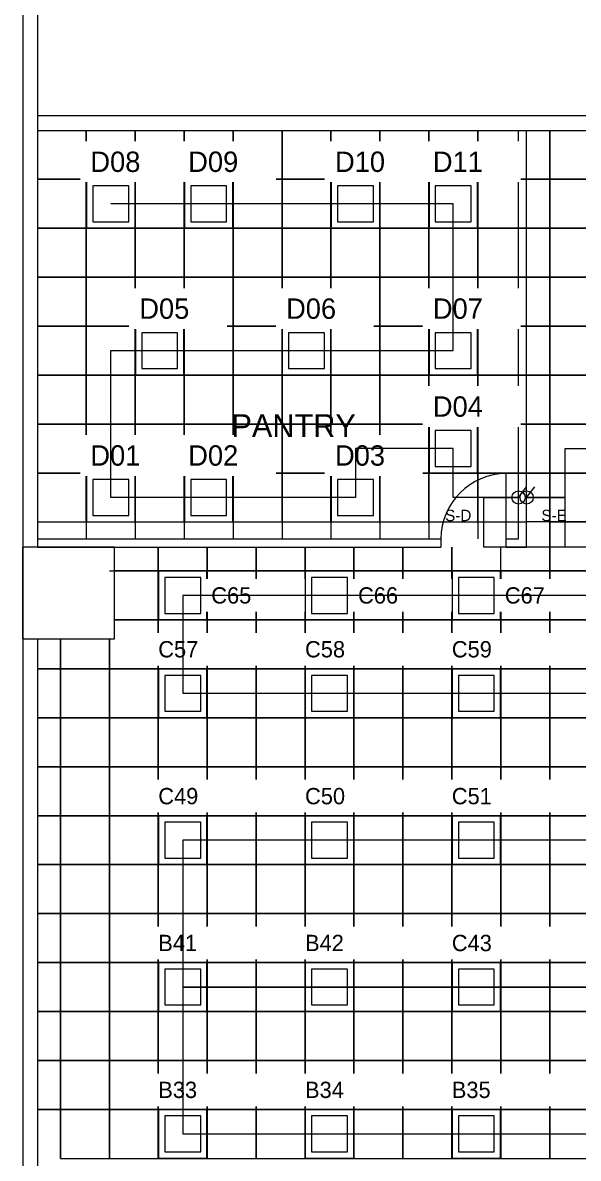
# Model space of a CAD drawing. Header units: millimetres. Extents: x 6000 to 109346, y -40506 to 46154.
# Drawn here: x 64346 to 71159, y 23997 to 37915 of the extents above; entities that cross this region are included whole.
import ezdxf

# ---------------------------------------------------------------- set-up
doc = ezdxf.new("R2010")
doc.units = ezdxf.units.MM
doc.layers.add('ARCH', color=7, linetype='Continuous', lineweight=5, true_color=0xa0a0a0)
doc.layers.add('Ceiling Grid', color=7, linetype='Continuous', lineweight=5, true_color=0xd2d2d2)
for name, color, linetype in [('E-LIGHT-CONTROLS', 6, 'Continuous'), ('E-LIGHT-ROUTE-B', 2, 'Continuous'), ('E-LIGHT-ROUTE-C', 3, 'Continuous'), ('E-LIGHT-ROUTE-D', 4, 'Continuous'), ('E-LIGHT-ROUTE-E', 5, 'Continuous'), ('E-OFFICE-WORK', 7, 'Continuous')]:
    doc.layers.add(name, color=color, linetype=linetype)
doc.layers.add('E-PANTRY-TEST', color=7, linetype='Continuous', lineweight=25)

msp = doc.modelspace()

# ---------------------------------------------------------------- linework, layer by layer
at = {"layer": 'ARCH', "linetype": 'ByBlock', "lineweight": 9}
for p, q in [((64345.9, 38775.6), (64345.9, 15925.6)), ((64525.9, 38775.6), (64525.9, 31488.1)), ((64525.9, 36775.6), (73595.5, 36775.6)), ((64525.9, 36595.6), (73555.5, 36595.6)), ((64525.9, 30363.1), (64525.9, 17525.6))]:
    msp.add_line(p, q, dxfattribs=at)
at = {"layer": 'ARCH', "lineweight": 15}
for p, q in [((70425.9, 31588.1), (70425.9, 36595.6)), ((70525.9, 31488.1), (70525.9, 36595.6)), ((70275.2, 31488.1), (70275.2, 32388.1)), ((64345.9, 30363.1), (64345.9, 31488.1)), ((64525.9, 31588.1), (69475.2, 31588.1)), ((64525.9, 31488.1), (69475.2, 31488.1)), ((69475.2, 31588.1), (69475.2, 31588.1)), ((69475.2, 31588.1), (69475.2, 31488.1)), ((70275.2, 31588.1), (70425.9, 31588.1)), ((70275.2, 31488.1), (70525.9, 31488.1))]:
    msp.add_line(p, q, dxfattribs=at)
msp.add_lwpolyline([(64345.9, 30363.1), (65470.9, 30363.1), (65470.9, 31488.1), (64345.9, 31488.1)], close=True, dxfattribs=at)
msp.add_arc((70275.2, 31588.1), 800, 90, 180, dxfattribs=at)
at = {"layer": 'Ceiling Grid', "lineweight": 15}
for p, q in [((64525.9, 36595.6), (64525.9, 35995.6)), ((65125.9, 35995.6), (65125.9, 36595.6)), ((65125.9, 36595.6), (65125.9, 35995.6)), ((65725.9, 35995.6), (65725.9, 36595.6)), ((65725.9, 36595.6), (65725.9, 35995.6)), ((66325.9, 35995.6), (66325.9, 36595.6)), ((66325.9, 36595.6), (66325.9, 35995.6)), ((66925.9, 35995.6), (66925.9, 36595.6)), ((66925.9, 36595.6), (66925.9, 35995.6)), ((67525.9, 35995.6), (67525.9, 36595.6)), ((67525.9, 36595.6), (67525.9, 35995.6)), ((68125.9, 35995.6), (68125.9, 36595.6)), ((68125.9, 36595.6), (68125.9, 35995.6)), ((68725.9, 35995.6), (68725.9, 36595.6)), ((68725.9, 36595.6), (68725.9, 35995.6)), ((69325.9, 35995.6), (69325.9, 36595.6)), ((69325.9, 36595.6), (69325.9, 35995.6)), ((69925.9, 36595.6), (69925.9, 35995.6)), ((69925.9, 35995.6), (69925.9, 36595.6)), ((70808.4, 35995.6), (70808.4, 36595.6)), ((70808.4, 36595.6), (70808.4, 35995.6)), ((64525.9, 35995.6), (65125.9, 35995.6)), ((65125.9, 35995.6), (65725.9, 35995.6)), ((65725.9, 35995.6), (66325.9, 35995.6)), ((66325.9, 35995.6), (66925.9, 35995.6)), ((66925.9, 35995.6), (67525.9, 35995.6)), ((67525.9, 35995.6), (68125.9, 35995.6)), ((68125.9, 35995.6), (68725.9, 35995.6)), ((68725.9, 35995.6), (69325.9, 35995.6)), ((69325.9, 35995.6), (69925.9, 35995.6)), ((70525.9, 35995.6), (69925.9, 35995.6)), ((69925.9, 35995.6), (69925.9, 35395.6)), ((69925.9, 35995.6), (70525.9, 35995.6)), ((70808.4, 35995.6), (70525.9, 35995.6)), ((70525.9, 35995.6), (70808.4, 35995.6)), ((70808.4, 35395.6), (70808.4, 35995.6)), ((70808.4, 35995.6), (71408.4, 35995.6)), ((70525.9, 35395.6), (69925.9, 35395.6)), ((69925.9, 35395.6), (69925.9, 34795.6)), ((69925.9, 35395.6), (70525.9, 35395.6)), ((70808.4, 35395.6), (70525.9, 35395.6)), ((70525.9, 35395.6), (70808.4, 35395.6)), ((70808.4, 34795.6), (70808.4, 35395.6)), ((70525.9, 34795.6), (69925.9, 34795.6)), ((69925.9, 34795.6), (69925.9, 34195.6)), ((69925.9, 34795.6), (70525.9, 34795.6)), ((70808.4, 34795.6), (70525.9, 34795.6)), ((70525.9, 34795.6), (70808.4, 34795.6)), ((70808.4, 34195.6), (70808.4, 34795.6)), ((70525.9, 34195.6), (69925.9, 34195.6)), ((69925.9, 34195.6), (69925.9, 33595.6)), ((69925.9, 34195.6), (70525.9, 34195.6)), ((70808.4, 34195.6), (70525.9, 34195.6)), ((70525.9, 34195.6), (70808.4, 34195.6)), ((70808.4, 33595.6), (70808.4, 34195.6)), ((70525.9, 33595.6), (69925.9, 33595.6)), ((69925.9, 33595.6), (69925.9, 32995.6)), ((69925.9, 33595.6), (70525.9, 33595.6)), ((70808.4, 33595.6), (70525.9, 33595.6)), ((70525.9, 33595.6), (70808.4, 33595.6)), ((70808.4, 32995.6), (70808.4, 33595.6)), ((70525.9, 32995.6), (69925.9, 32995.6)), ((69925.9, 32995.6), (69925.9, 32395.6)), ((69925.9, 32995.6), (70525.9, 32995.6)), ((70808.4, 32995.6), (70525.9, 32995.6)), ((70525.9, 32995.6), (70808.4, 32995.6)), ((70808.4, 32395.6), (70808.4, 32995.6)), ((70525.9, 32395.6), (69925.9, 32395.6)), ((69925.9, 32395.6), (69925.9, 31795.6)), ((69925.9, 32395.6), (70525.9, 32395.6)), ((70808.4, 32395.6), (70525.9, 32395.6)), ((70525.9, 32395.6), (70808.4, 32395.6)), ((70808.4, 31795.6), (70808.4, 32395.6)), ((65125.9, 31795.6), (65125.9, 31588.1)), ((65725.9, 31795.6), (65725.9, 31588.1)), ((66325.9, 31795.6), (66325.9, 31588.1)), ((66925.9, 31795.6), (66925.9, 31588.1)), ((67525.9, 31795.6), (67525.9, 31588.1)), ((68125.9, 31795.6), (68125.9, 31588.1)), ((68725.9, 31795.6), (68725.9, 31588.1)), ((69325.9, 31795.6), (69325.9, 31588.1)), ((69925.9, 31795.6), (70525.9, 31795.6)), ((69925.9, 31795.6), (69925.9, 31588.1)), ((70808.4, 31795.6), (70525.9, 31795.6)), ((70808.4, 31195.6), (70808.4, 31795.6)), ((66008.4, 31195.6), (66008.4, 31488.1)), ((66008.4, 31488.1), (66008.4, 31195.6)), ((66608.4, 31195.6), (66608.4, 31488.1)), ((66608.4, 31488.1), (66608.4, 31195.6)), ((67208.4, 31195.6), (67208.4, 31488.1)), ((67208.4, 31488.1), (67208.4, 31195.6)), ((67808.4, 31195.6), (67808.4, 31488.1)), ((67808.4, 31488.1), (67808.4, 31195.6)), ((68408.4, 31195.6), (68408.4, 31488.1)), ((68408.4, 31488.1), (68408.4, 31195.6)), ((69008.4, 31195.6), (69008.4, 31488.1)), ((69008.4, 31488.1), (69008.4, 31195.6)), ((69608.4, 31195.6), (69608.4, 31488.1)), ((69608.4, 31488.1), (69608.4, 31195.6)), ((70208.4, 31195.6), (70208.4, 31488.1)), ((65408.4, 31195.6), (66008.4, 31195.6)), ((66008.4, 31195.6), (65470.9, 31195.6)), ((66008.4, 31195.6), (66608.4, 31195.6)), ((66008.4, 30595.6), (66008.4, 31195.6)), ((66608.4, 31195.6), (67208.4, 31195.6)), ((67208.4, 31195.6), (67808.4, 31195.6)), ((67808.4, 31195.6), (68408.4, 31195.6)), ((68408.4, 31195.6), (69008.4, 31195.6)), ((69008.4, 31195.6), (69608.4, 31195.6)), ((69608.4, 31195.6), (70208.4, 31195.6)), ((70208.4, 31195.6), (70808.4, 31195.6)), ((65470.9, 30595.6), (66008.4, 30595.6)), ((64808.4, 29995.6), (64808.4, 30363.1)), ((64808.4, 30363.1), (64808.4, 29995.6)), ((65408.4, 29995.6), (65408.4, 30363.1)), ((64525.9, 29995.6), (64808.4, 29995.6)), ((64808.4, 29995.6), (64525.9, 29995.6)), ((64808.4, 29995.6), (65408.4, 29995.6)), ((64808.4, 29395.6), (64808.4, 29995.6)), ((64808.4, 29395.6), (64525.9, 29395.6)), ((64525.9, 29395.6), (64808.4, 29395.6)), ((64808.4, 28795.6), (64808.4, 29395.6)), ((64808.4, 28795.6), (64525.9, 28795.6)), ((64525.9, 28795.6), (64808.4, 28795.6)), ((64808.4, 28195.6), (64808.4, 28795.6)), ((64808.4, 28195.6), (64525.9, 28195.6)), ((64525.9, 28195.6), (64808.4, 28195.6)), ((64808.4, 27595.6), (64808.4, 28195.6)), ((64808.4, 27595.6), (64525.9, 27595.6)), ((64525.9, 27595.6), (64808.4, 27595.6)), ((64808.4, 26995.6), (64808.4, 27595.6)), ((64808.4, 26995.6), (64525.9, 26995.6)), ((64525.9, 26995.6), (64808.4, 26995.6)), ((64808.4, 26395.6), (64808.4, 26995.6)), ((64808.4, 26395.6), (64525.9, 26395.6)), ((64525.9, 26395.6), (64808.4, 26395.6)), ((64808.4, 25795.6), (64808.4, 26395.6)), ((64808.4, 25795.6), (64525.9, 25795.6)), ((64525.9, 25795.6), (64808.4, 25795.6)), ((64808.4, 25195.6), (64808.4, 25795.6)), ((64808.4, 25195.6), (64525.9, 25195.6)), ((64525.9, 25195.6), (64808.4, 25195.6)), ((64808.4, 24595.6), (64808.4, 25195.6)), ((64808.4, 24595.6), (64525.9, 24595.6)), ((64525.9, 24595.6), (64808.4, 24595.6)), ((64808.4, 23995.6), (64808.4, 24595.6))]:
    msp.add_line(p, q, dxfattribs=at)
for points in [[(65125.9, 35995.6), (64525.9, 35995.6), (64525.9, 35395.6), (65125.9, 35395.6)], [(65725.9, 35995.6), (65125.9, 35995.6), (65125.9, 35395.6), (65725.9, 35395.6)], [(66325.9, 35995.6), (65725.9, 35995.6), (65725.9, 35395.6), (66325.9, 35395.6)], [(66925.9, 35995.6), (66325.9, 35995.6), (66325.9, 35395.6), (66925.9, 35395.6)], [(67525.9, 35995.6), (66925.9, 35995.6), (66925.9, 35395.6), (67525.9, 35395.6)], [(68125.9, 35995.6), (67525.9, 35995.6), (67525.9, 35395.6), (68125.9, 35395.6)], [(68725.9, 35995.6), (68125.9, 35995.6), (68125.9, 35395.6), (68725.9, 35395.6)], [(69325.9, 35995.6), (68725.9, 35995.6), (68725.9, 35395.6), (69325.9, 35395.6)], [(69925.9, 35995.6), (69325.9, 35995.6), (69325.9, 35395.6), (69925.9, 35395.6)], [(71408.4, 35995.6), (70808.4, 35995.6), (70808.4, 35395.6), (71408.4, 35395.6)], [(65125.9, 35395.6), (64525.9, 35395.6), (64525.9, 34795.6), (65125.9, 34795.6)], [(65725.9, 35395.6), (65125.9, 35395.6), (65125.9, 34795.6), (65725.9, 34795.6)], [(66325.9, 35395.6), (65725.9, 35395.6), (65725.9, 34795.6), (66325.9, 34795.6)], [(66925.9, 35395.6), (66325.9, 35395.6), (66325.9, 34795.6), (66925.9, 34795.6)], [(67525.9, 35395.6), (66925.9, 35395.6), (66925.9, 34795.6), (67525.9, 34795.6)], [(68125.9, 35395.6), (67525.9, 35395.6), (67525.9, 34795.6), (68125.9, 34795.6)], [(68725.9, 35395.6), (68125.9, 35395.6), (68125.9, 34795.6), (68725.9, 34795.6)], [(69325.9, 35395.6), (68725.9, 35395.6), (68725.9, 34795.6), (69325.9, 34795.6)], [(69925.9, 35395.6), (69325.9, 35395.6), (69325.9, 34795.6), (69925.9, 34795.6)], [(71408.4, 35395.6), (70808.4, 35395.6), (70808.4, 34795.6), (71408.4, 34795.6)], [(65125.9, 34795.6), (64525.9, 34795.6), (64525.9, 34195.6), (65125.9, 34195.6)], [(65725.9, 34795.6), (65125.9, 34795.6), (65125.9, 34195.6), (65725.9, 34195.6)], [(66325.9, 34795.6), (65725.9, 34795.6), (65725.9, 34195.6), (66325.9, 34195.6)], [(66925.9, 34795.6), (66325.9, 34795.6), (66325.9, 34195.6), (66925.9, 34195.6)], [(67525.9, 34795.6), (66925.9, 34795.6), (66925.9, 34195.6), (67525.9, 34195.6)], [(68125.9, 34795.6), (67525.9, 34795.6), (67525.9, 34195.6), (68125.9, 34195.6)], [(68725.9, 34795.6), (68125.9, 34795.6), (68125.9, 34195.6), (68725.9, 34195.6)], [(69325.9, 34795.6), (68725.9, 34795.6), (68725.9, 34195.6), (69325.9, 34195.6)], [(69925.9, 34795.6), (69325.9, 34795.6), (69325.9, 34195.6), (69925.9, 34195.6)], [(71408.4, 34795.6), (70808.4, 34795.6), (70808.4, 34195.6), (71408.4, 34195.6)], [(65125.9, 34195.6), (64525.9, 34195.6), (64525.9, 33595.6), (65125.9, 33595.6)], [(65725.9, 34195.6), (65125.9, 34195.6), (65125.9, 33595.6), (65725.9, 33595.6)], [(66325.9, 34195.6), (65725.9, 34195.6), (65725.9, 33595.6), (66325.9, 33595.6)], [(66925.9, 34195.6), (66325.9, 34195.6), (66325.9, 33595.6), (66925.9, 33595.6)], [(67525.9, 34195.6), (66925.9, 34195.6), (66925.9, 33595.6), (67525.9, 33595.6)], [(68125.9, 34195.6), (67525.9, 34195.6), (67525.9, 33595.6), (68125.9, 33595.6)], [(68725.9, 34195.6), (68125.9, 34195.6), (68125.9, 33595.6), (68725.9, 33595.6)], [(69325.9, 34195.6), (68725.9, 34195.6), (68725.9, 33595.6), (69325.9, 33595.6)], [(69925.9, 34195.6), (69325.9, 34195.6), (69325.9, 33595.6), (69925.9, 33595.6)], [(71408.4, 34195.6), (70808.4, 34195.6), (70808.4, 33595.6), (71408.4, 33595.6)], [(65125.9, 33595.6), (64525.9, 33595.6), (64525.9, 32995.6), (65125.9, 32995.6)], [(65725.9, 33595.6), (65125.9, 33595.6), (65125.9, 32995.6), (65725.9, 32995.6)], [(66325.9, 33595.6), (65725.9, 33595.6), (65725.9, 32995.6), (66325.9, 32995.6)], [(66925.9, 33595.6), (66325.9, 33595.6), (66325.9, 32995.6), (66925.9, 32995.6)], [(67525.9, 33595.6), (66925.9, 33595.6), (66925.9, 32995.6), (67525.9, 32995.6)], [(68125.9, 33595.6), (67525.9, 33595.6), (67525.9, 32995.6), (68125.9, 32995.6)], [(68725.9, 33595.6), (68125.9, 33595.6), (68125.9, 32995.6), (68725.9, 32995.6)], [(69325.9, 33595.6), (68725.9, 33595.6), (68725.9, 32995.6), (69325.9, 32995.6)], [(69925.9, 33595.6), (69325.9, 33595.6), (69325.9, 32995.6), (69925.9, 32995.6)], [(71408.4, 33595.6), (70808.4, 33595.6), (70808.4, 32995.6), (71408.4, 32995.6)], [(65125.9, 32995.6), (64525.9, 32995.6), (64525.9, 32395.6), (65125.9, 32395.6)], [(65725.9, 32995.6), (65125.9, 32995.6), (65125.9, 32395.6), (65725.9, 32395.6)], [(66325.9, 32995.6), (65725.9, 32995.6), (65725.9, 32395.6), (66325.9, 32395.6)], [(66925.9, 32995.6), (66325.9, 32995.6), (66325.9, 32395.6), (66925.9, 32395.6)], [(67525.9, 32995.6), (66925.9, 32995.6), (66925.9, 32395.6), (67525.9, 32395.6)], [(68125.9, 32995.6), (67525.9, 32995.6), (67525.9, 32395.6), (68125.9, 32395.6)], [(68725.9, 32995.6), (68125.9, 32995.6), (68125.9, 32395.6), (68725.9, 32395.6)], [(69325.9, 32995.6), (68725.9, 32995.6), (68725.9, 32395.6), (69325.9, 32395.6)], [(69925.9, 32995.6), (69325.9, 32995.6), (69325.9, 32395.6), (69925.9, 32395.6)], [(71408.4, 32995.6), (70808.4, 32995.6), (70808.4, 32395.6), (71408.4, 32395.6)], [(65125.9, 32395.6), (64525.9, 32395.6), (64525.9, 31795.6), (65125.9, 31795.6)], [(65725.9, 32395.6), (65125.9, 32395.6), (65125.9, 31795.6), (65725.9, 31795.6)], [(66325.9, 32395.6), (65725.9, 32395.6), (65725.9, 31795.6), (66325.9, 31795.6)], [(66925.9, 32395.6), (66325.9, 32395.6), (66325.9, 31795.6), (66925.9, 31795.6)], [(67525.9, 32395.6), (66925.9, 32395.6), (66925.9, 31795.6), (67525.9, 31795.6)], [(68125.9, 32395.6), (67525.9, 32395.6), (67525.9, 31795.6), (68125.9, 31795.6)], [(68725.9, 32395.6), (68125.9, 32395.6), (68125.9, 31795.6), (68725.9, 31795.6)], [(69325.9, 32395.6), (68725.9, 32395.6), (68725.9, 31795.6), (69325.9, 31795.6)], [(69925.9, 32395.6), (69325.9, 32395.6), (69325.9, 31795.6), (69925.9, 31795.6)], [(71408.4, 32395.6), (70808.4, 32395.6), (70808.4, 31795.6), (71408.4, 31795.6)], [(71408.4, 31795.6), (70808.4, 31795.6), (70808.4, 31195.6), (71408.4, 31195.6)], [(66608.4, 31195.6), (66008.4, 31195.6), (66008.4, 30595.6), (66608.4, 30595.6)], [(67208.4, 31195.6), (66608.4, 31195.6), (66608.4, 30595.6), (67208.4, 30595.6)], [(67808.4, 31195.6), (67208.4, 31195.6), (67208.4, 30595.6), (67808.4, 30595.6)], [(68408.4, 31195.6), (67808.4, 31195.6), (67808.4, 30595.6), (68408.4, 30595.6)], [(69008.4, 31195.6), (68408.4, 31195.6), (68408.4, 30595.6), (69008.4, 30595.6)], [(69608.4, 31195.6), (69008.4, 31195.6), (69008.4, 30595.6), (69608.4, 30595.6)], [(70208.4, 31195.6), (69608.4, 31195.6), (69608.4, 30595.6), (70208.4, 30595.6)], [(70808.4, 31195.6), (70208.4, 31195.6), (70208.4, 30595.6), (70808.4, 30595.6)], [(71408.4, 31195.6), (70808.4, 31195.6), (70808.4, 30595.6), (71408.4, 30595.6)], [(66608.4, 30595.6), (66008.4, 30595.6), (66008.4, 29995.6), (66608.4, 29995.6)], [(67208.4, 30595.6), (66608.4, 30595.6), (66608.4, 29995.6), (67208.4, 29995.6)], [(67808.4, 30595.6), (67208.4, 30595.6), (67208.4, 29995.6), (67808.4, 29995.6)], [(68408.4, 30595.6), (67808.4, 30595.6), (67808.4, 29995.6), (68408.4, 29995.6)], [(69008.4, 30595.6), (68408.4, 30595.6), (68408.4, 29995.6), (69008.4, 29995.6)], [(69608.4, 30595.6), (69008.4, 30595.6), (69008.4, 29995.6), (69608.4, 29995.6)], [(70208.4, 30595.6), (69608.4, 30595.6), (69608.4, 29995.6), (70208.4, 29995.6)], [(70808.4, 30595.6), (70208.4, 30595.6), (70208.4, 29995.6), (70808.4, 29995.6)], [(71408.4, 30595.6), (70808.4, 30595.6), (70808.4, 29995.6), (71408.4, 29995.6)], [(65408.4, 29995.6), (64808.4, 29995.6), (64808.4, 29395.6), (65408.4, 29395.6)], [(66008.4, 29995.6), (65408.4, 29995.6), (65408.4, 29395.6), (66008.4, 29395.6)], [(66608.4, 29995.6), (66008.4, 29995.6), (66008.4, 29395.6), (66608.4, 29395.6)], [(67208.4, 29995.6), (66608.4, 29995.6), (66608.4, 29395.6), (67208.4, 29395.6)], [(67808.4, 29995.6), (67208.4, 29995.6), (67208.4, 29395.6), (67808.4, 29395.6)], [(68408.4, 29995.6), (67808.4, 29995.6), (67808.4, 29395.6), (68408.4, 29395.6)], [(69008.4, 29995.6), (68408.4, 29995.6), (68408.4, 29395.6), (69008.4, 29395.6)], [(69608.4, 29995.6), (69008.4, 29995.6), (69008.4, 29395.6), (69608.4, 29395.6)], [(70208.4, 29995.6), (69608.4, 29995.6), (69608.4, 29395.6), (70208.4, 29395.6)], [(70808.4, 29995.6), (70208.4, 29995.6), (70208.4, 29395.6), (70808.4, 29395.6)], [(71408.4, 29995.6), (70808.4, 29995.6), (70808.4, 29395.6), (71408.4, 29395.6)], [(65408.4, 29395.6), (64808.4, 29395.6), (64808.4, 28795.6), (65408.4, 28795.6)], [(66008.4, 29395.6), (65408.4, 29395.6), (65408.4, 28795.6), (66008.4, 28795.6)], [(66608.4, 29395.6), (66008.4, 29395.6), (66008.4, 28795.6), (66608.4, 28795.6)], [(67208.4, 29395.6), (66608.4, 29395.6), (66608.4, 28795.6), (67208.4, 28795.6)], [(67808.4, 29395.6), (67208.4, 29395.6), (67208.4, 28795.6), (67808.4, 28795.6)], [(68408.4, 29395.6), (67808.4, 29395.6), (67808.4, 28795.6), (68408.4, 28795.6)], [(69008.4, 29395.6), (68408.4, 29395.6), (68408.4, 28795.6), (69008.4, 28795.6)], [(69608.4, 29395.6), (69008.4, 29395.6), (69008.4, 28795.6), (69608.4, 28795.6)], [(70208.4, 29395.6), (69608.4, 29395.6), (69608.4, 28795.6), (70208.4, 28795.6)], [(70808.4, 29395.6), (70208.4, 29395.6), (70208.4, 28795.6), (70808.4, 28795.6)], [(71408.4, 29395.6), (70808.4, 29395.6), (70808.4, 28795.6), (71408.4, 28795.6)], [(65408.4, 28795.6), (64808.4, 28795.6), (64808.4, 28195.6), (65408.4, 28195.6)], [(66008.4, 28795.6), (65408.4, 28795.6), (65408.4, 28195.6), (66008.4, 28195.6)], [(66608.4, 28795.6), (66008.4, 28795.6), (66008.4, 28195.6), (66608.4, 28195.6)], [(67208.4, 28795.6), (66608.4, 28795.6), (66608.4, 28195.6), (67208.4, 28195.6)], [(67808.4, 28795.6), (67208.4, 28795.6), (67208.4, 28195.6), (67808.4, 28195.6)], [(68408.4, 28795.6), (67808.4, 28795.6), (67808.4, 28195.6), (68408.4, 28195.6)], [(69008.4, 28795.6), (68408.4, 28795.6), (68408.4, 28195.6), (69008.4, 28195.6)], [(69608.4, 28795.6), (69008.4, 28795.6), (69008.4, 28195.6), (69608.4, 28195.6)], [(70208.4, 28795.6), (69608.4, 28795.6), (69608.4, 28195.6), (70208.4, 28195.6)], [(70808.4, 28795.6), (70208.4, 28795.6), (70208.4, 28195.6), (70808.4, 28195.6)], [(71408.4, 28795.6), (70808.4, 28795.6), (70808.4, 28195.6), (71408.4, 28195.6)], [(65408.4, 28195.6), (64808.4, 28195.6), (64808.4, 27595.6), (65408.4, 27595.6)], [(66008.4, 28195.6), (65408.4, 28195.6), (65408.4, 27595.6), (66008.4, 27595.6)], [(66608.4, 28195.6), (66008.4, 28195.6), (66008.4, 27595.6), (66608.4, 27595.6)], [(67208.4, 28195.6), (66608.4, 28195.6), (66608.4, 27595.6), (67208.4, 27595.6)], [(67808.4, 28195.6), (67208.4, 28195.6), (67208.4, 27595.6), (67808.4, 27595.6)], [(68408.4, 28195.6), (67808.4, 28195.6), (67808.4, 27595.6), (68408.4, 27595.6)], [(69008.4, 28195.6), (68408.4, 28195.6), (68408.4, 27595.6), (69008.4, 27595.6)], [(69608.4, 28195.6), (69008.4, 28195.6), (69008.4, 27595.6), (69608.4, 27595.6)], [(70208.4, 28195.6), (69608.4, 28195.6), (69608.4, 27595.6), (70208.4, 27595.6)], [(70808.4, 28195.6), (70208.4, 28195.6), (70208.4, 27595.6), (70808.4, 27595.6)], [(71408.4, 28195.6), (70808.4, 28195.6), (70808.4, 27595.6), (71408.4, 27595.6)], [(65408.4, 27595.6), (64808.4, 27595.6), (64808.4, 26995.6), (65408.4, 26995.6)], [(66008.4, 27595.6), (65408.4, 27595.6), (65408.4, 26995.6), (66008.4, 26995.6)], [(66608.4, 27595.6), (66008.4, 27595.6), (66008.4, 26995.6), (66608.4, 26995.6)], [(67208.4, 27595.6), (66608.4, 27595.6), (66608.4, 26995.6), (67208.4, 26995.6)], [(67808.4, 27595.6), (67208.4, 27595.6), (67208.4, 26995.6), (67808.4, 26995.6)], [(68408.4, 27595.6), (67808.4, 27595.6), (67808.4, 26995.6), (68408.4, 26995.6)], [(69008.4, 27595.6), (68408.4, 27595.6), (68408.4, 26995.6), (69008.4, 26995.6)], [(69608.4, 27595.6), (69008.4, 27595.6), (69008.4, 26995.6), (69608.4, 26995.6)], [(70208.4, 27595.6), (69608.4, 27595.6), (69608.4, 26995.6), (70208.4, 26995.6)], [(70808.4, 27595.6), (70208.4, 27595.6), (70208.4, 26995.6), (70808.4, 26995.6)], [(71408.4, 27595.6), (70808.4, 27595.6), (70808.4, 26995.6), (71408.4, 26995.6)], [(65408.4, 26995.6), (64808.4, 26995.6), (64808.4, 26395.6), (65408.4, 26395.6)], [(66008.4, 26995.6), (65408.4, 26995.6), (65408.4, 26395.6), (66008.4, 26395.6)], [(66608.4, 26995.6), (66008.4, 26995.6), (66008.4, 26395.6), (66608.4, 26395.6)], [(67208.4, 26995.6), (66608.4, 26995.6), (66608.4, 26395.6), (67208.4, 26395.6)], [(67808.4, 26995.6), (67208.4, 26995.6), (67208.4, 26395.6), (67808.4, 26395.6)], [(68408.4, 26995.6), (67808.4, 26995.6), (67808.4, 26395.6), (68408.4, 26395.6)], [(69008.4, 26995.6), (68408.4, 26995.6), (68408.4, 26395.6), (69008.4, 26395.6)], [(69608.4, 26995.6), (69008.4, 26995.6), (69008.4, 26395.6), (69608.4, 26395.6)], [(70208.4, 26995.6), (69608.4, 26995.6), (69608.4, 26395.6), (70208.4, 26395.6)], [(70808.4, 26995.6), (70208.4, 26995.6), (70208.4, 26395.6), (70808.4, 26395.6)], [(71408.4, 26995.6), (70808.4, 26995.6), (70808.4, 26395.6), (71408.4, 26395.6)], [(65408.4, 26395.6), (64808.4, 26395.6), (64808.4, 25795.6), (65408.4, 25795.6)], [(66008.4, 26395.6), (65408.4, 26395.6), (65408.4, 25795.6), (66008.4, 25795.6)], [(66608.4, 26395.6), (66008.4, 26395.6), (66008.4, 25795.6), (66608.4, 25795.6)], [(67208.4, 26395.6), (66608.4, 26395.6), (66608.4, 25795.6), (67208.4, 25795.6)], [(67808.4, 26395.6), (67208.4, 26395.6), (67208.4, 25795.6), (67808.4, 25795.6)], [(68408.4, 26395.6), (67808.4, 26395.6), (67808.4, 25795.6), (68408.4, 25795.6)], [(69008.4, 26395.6), (68408.4, 26395.6), (68408.4, 25795.6), (69008.4, 25795.6)], [(69608.4, 26395.6), (69008.4, 26395.6), (69008.4, 25795.6), (69608.4, 25795.6)], [(70208.4, 26395.6), (69608.4, 26395.6), (69608.4, 25795.6), (70208.4, 25795.6)], [(70808.4, 26395.6), (70208.4, 26395.6), (70208.4, 25795.6), (70808.4, 25795.6)], [(71408.4, 26395.6), (70808.4, 26395.6), (70808.4, 25795.6), (71408.4, 25795.6)], [(65408.4, 25795.6), (64808.4, 25795.6), (64808.4, 25195.6), (65408.4, 25195.6)], [(66008.4, 25795.6), (65408.4, 25795.6), (65408.4, 25195.6), (66008.4, 25195.6)], [(66608.4, 25795.6), (66008.4, 25795.6), (66008.4, 25195.6), (66608.4, 25195.6)], [(67208.4, 25795.6), (66608.4, 25795.6), (66608.4, 25195.6), (67208.4, 25195.6)], [(67808.4, 25795.6), (67208.4, 25795.6), (67208.4, 25195.6), (67808.4, 25195.6)], [(68408.4, 25795.6), (67808.4, 25795.6), (67808.4, 25195.6), (68408.4, 25195.6)], [(69008.4, 25795.6), (68408.4, 25795.6), (68408.4, 25195.6), (69008.4, 25195.6)], [(69608.4, 25795.6), (69008.4, 25795.6), (69008.4, 25195.6), (69608.4, 25195.6)], [(70208.4, 25795.6), (69608.4, 25795.6), (69608.4, 25195.6), (70208.4, 25195.6)], [(70808.4, 25795.6), (70208.4, 25795.6), (70208.4, 25195.6), (70808.4, 25195.6)], [(71408.4, 25795.6), (70808.4, 25795.6), (70808.4, 25195.6), (71408.4, 25195.6)], [(65408.4, 25195.6), (64808.4, 25195.6), (64808.4, 24595.6), (65408.4, 24595.6)], [(66008.4, 25195.6), (65408.4, 25195.6), (65408.4, 24595.6), (66008.4, 24595.6)], [(66608.4, 25195.6), (66008.4, 25195.6), (66008.4, 24595.6), (66608.4, 24595.6)], [(67208.4, 25195.6), (66608.4, 25195.6), (66608.4, 24595.6), (67208.4, 24595.6)], [(67808.4, 25195.6), (67208.4, 25195.6), (67208.4, 24595.6), (67808.4, 24595.6)], [(68408.4, 25195.6), (67808.4, 25195.6), (67808.4, 24595.6), (68408.4, 24595.6)], [(69008.4, 25195.6), (68408.4, 25195.6), (68408.4, 24595.6), (69008.4, 24595.6)], [(69608.4, 25195.6), (69008.4, 25195.6), (69008.4, 24595.6), (69608.4, 24595.6)], [(70208.4, 25195.6), (69608.4, 25195.6), (69608.4, 24595.6), (70208.4, 24595.6)], [(70808.4, 25195.6), (70208.4, 25195.6), (70208.4, 24595.6), (70808.4, 24595.6)], [(71408.4, 25195.6), (70808.4, 25195.6), (70808.4, 24595.6), (71408.4, 24595.6)], [(65408.4, 24595.6), (64808.4, 24595.6), (64808.4, 23995.6), (65408.4, 23995.6)], [(66008.4, 24595.6), (65408.4, 24595.6), (65408.4, 23995.6), (66008.4, 23995.6)], [(66608.4, 24595.6), (66008.4, 24595.6), (66008.4, 23995.6), (66608.4, 23995.6)], [(67208.4, 24595.6), (66608.4, 24595.6), (66608.4, 23995.6), (67208.4, 23995.6)], [(67808.4, 24595.6), (67208.4, 24595.6), (67208.4, 23995.6), (67808.4, 23995.6)], [(68408.4, 24595.6), (67808.4, 24595.6), (67808.4, 23995.6), (68408.4, 23995.6)], [(69008.4, 24595.6), (68408.4, 24595.6), (68408.4, 23995.6), (69008.4, 23995.6)], [(69608.4, 24595.6), (69008.4, 24595.6), (69008.4, 23995.6), (69608.4, 23995.6)], [(70208.4, 24595.6), (69608.4, 24595.6), (69608.4, 23995.6), (70208.4, 23995.6)], [(70808.4, 24595.6), (70208.4, 24595.6), (70208.4, 23995.6), (70808.4, 23995.6)], [(71408.4, 24595.6), (70808.4, 24595.6), (70808.4, 23995.6), (71408.4, 23995.6)]]:
    msp.add_lwpolyline(points, close=True, dxfattribs=at)
msp.add_lwpolyline([(65408.4, 30363.1), (65408.4, 29995.6), (66008.4, 29995.6), (66008.4, 30595.6), (65470.9, 30595.6)], dxfattribs=at)
at = {"layer": 'E-LIGHT-CONTROLS', "lineweight": 15}
for p, q in [((70425.9, 32095.6), (70525.9, 32225.6)), ((70525.9, 32095.6), (70625.9, 32225.6))]:
    msp.add_line(p, q, dxfattribs=at)
for centre in [(70425.9, 32095.6), (70525.9, 32095.6)]:
    msp.add_circle(centre, 80, dxfattribs=at)
at = {"layer": 'E-LIGHT-ROUTE-E', "lineweight": 15}
msp.add_lwpolyline([(73000, 31488.1), (71000, 31488.1), (71000, 32095.6), (70525.9, 32095.6), (71000, 32095.6), (71000, 32695.6), (71708.4, 32695.6), (73508.4, 32695.6), (75308.4, 32695.6), (77108.4, 32695.6), (78908.4, 32695.6), (78908.4, 34495.6), (75308.4, 34495.6), (73508.4, 34495.6), (71708.4, 34495.6), (71708.4, 35695.6), (73508.4, 35695.6), (75308.4, 35695.6), (77108.4, 35695.6), (78908.4, 35695.6)], dxfattribs=at)
at = {"layer": 'E-OFFICE-WORK', "lineweight": 15}
for points in [[(66010.9, 30598.1), (66605.9, 30598.1), (66605.9, 31193.1), (66010.9, 31193.1)], [(66088.4, 30675.6), (66528.4, 30675.6), (66528.4, 31115.6), (66088.4, 31115.6)], [(66010.9, 29398.1), (66605.9, 29398.1), (66605.9, 29993.1), (66010.9, 29993.1)], [(67810.9, 29398.1), (68405.9, 29398.1), (68405.9, 29993.1), (67810.9, 29993.1)], [(69610.9, 29398.1), (70205.9, 29398.1), (70205.9, 29993.1), (69610.9, 29993.1)], [(66088.4, 29475.6), (66528.4, 29475.6), (66528.4, 29915.6), (66088.4, 29915.6)], [(67888.4, 29475.6), (68328.4, 29475.6), (68328.4, 29915.6), (67888.4, 29915.6)], [(69688.4, 29475.6), (70128.4, 29475.6), (70128.4, 29915.6), (69688.4, 29915.6)], [(66010.9, 27598.1), (66605.9, 27598.1), (66605.9, 28193.1), (66010.9, 28193.1)], [(66088.4, 27675.6), (66528.4, 27675.6), (66528.4, 28115.6), (66088.4, 28115.6)], [(67810.9, 27598.1), (68405.9, 27598.1), (68405.9, 28193.1), (67810.9, 28193.1)], [(67888.4, 27675.6), (68328.4, 27675.6), (68328.4, 28115.6), (67888.4, 28115.6)], [(69610.9, 27598.1), (70205.9, 27598.1), (70205.9, 28193.1), (69610.9, 28193.1)], [(69688.4, 27675.6), (70128.4, 27675.6), (70128.4, 28115.6), (69688.4, 28115.6)], [(66010.9, 25798.1), (66605.9, 25798.1), (66605.9, 26393.1), (66010.9, 26393.1)], [(66088.4, 25875.6), (66528.4, 25875.6), (66528.4, 26315.6), (66088.4, 26315.6)], [(67810.9, 25798.1), (68405.9, 25798.1), (68405.9, 26393.1), (67810.9, 26393.1)], [(67888.4, 25875.6), (68328.4, 25875.6), (68328.4, 26315.6), (67888.4, 26315.6)], [(69610.9, 25798.1), (70205.9, 25798.1), (70205.9, 26393.1), (69610.9, 26393.1)], [(69688.4, 25875.6), (70128.4, 25875.6), (70128.4, 26315.6), (69688.4, 26315.6)], [(66010.9, 23998.1), (66605.9, 23998.1), (66605.9, 24593.1), (66010.9, 24593.1)], [(66088.4, 24075.6), (66528.4, 24075.6), (66528.4, 24515.6), (66088.4, 24515.6)], [(67810.9, 23998.1), (68405.9, 23998.1), (68405.9, 24593.1), (67810.9, 24593.1)], [(67888.4, 24075.6), (68328.4, 24075.6), (68328.4, 24515.6), (67888.4, 24515.6)], [(69610.9, 23998.1), (70205.9, 23998.1), (70205.9, 24593.1), (69610.9, 24593.1)], [(69688.4, 24075.6), (70128.4, 24075.6), (70128.4, 24515.6), (69688.4, 24515.6)]]:
    msp.add_lwpolyline(points, close=True, dxfattribs=at)
at = {"layer": 'E-PANTRY-TEST', "lineweight": 15}
for points in [[(65128.4, 35398.1), (65723.4, 35398.1), (65723.4, 35993.1), (65128.4, 35993.1)], [(65205.9, 35475.6), (65645.9, 35475.6), (65645.9, 35915.6), (65205.9, 35915.6)], [(66328.4, 35398.1), (66923.4, 35398.1), (66923.4, 35993.1), (66328.4, 35993.1)], [(66405.9, 35475.6), (66845.9, 35475.6), (66845.9, 35915.6), (66405.9, 35915.6)], [(68128.4, 35398.1), (68723.4, 35398.1), (68723.4, 35993.1), (68128.4, 35993.1)], [(68205.9, 35475.6), (68645.9, 35475.6), (68645.9, 35915.6), (68205.9, 35915.6)], [(69328.4, 35398.1), (69923.4, 35398.1), (69923.4, 35993.1), (69328.4, 35993.1)], [(69405.9, 35475.6), (69845.9, 35475.6), (69845.9, 35915.6), (69405.9, 35915.6)], [(65728.4, 33598.1), (66323.4, 33598.1), (66323.4, 34193.1), (65728.4, 34193.1)], [(65805.9, 33675.6), (66245.9, 33675.6), (66245.9, 34115.6), (65805.9, 34115.6)], [(67528.4, 33598.1), (68123.4, 33598.1), (68123.4, 34193.1), (67528.4, 34193.1)], [(67605.9, 33675.6), (68045.9, 33675.6), (68045.9, 34115.6), (67605.9, 34115.6)], [(69328.4, 33598.1), (69923.4, 33598.1), (69923.4, 34193.1), (69328.4, 34193.1)], [(69405.9, 33675.6), (69845.9, 33675.6), (69845.9, 34115.6), (69405.9, 34115.6)], [(69328.4, 32398.1), (69923.4, 32398.1), (69923.4, 32993.1), (69328.4, 32993.1)], [(69405.9, 32475.6), (69845.9, 32475.6), (69845.9, 32915.6), (69405.9, 32915.6)], [(65128.4, 31798.1), (65723.4, 31798.1), (65723.4, 32393.1), (65128.4, 32393.1)], [(65205.9, 31875.6), (65645.9, 31875.6), (65645.9, 32315.6), (65205.9, 32315.6)], [(66328.4, 31798.1), (66923.4, 31798.1), (66923.4, 32393.1), (66328.4, 32393.1)], [(66405.9, 31875.6), (66845.9, 31875.6), (66845.9, 32315.6), (66405.9, 32315.6)], [(68128.4, 31798.1), (68723.4, 31798.1), (68723.4, 32393.1), (68128.4, 32393.1)], [(68205.9, 31875.6), (68645.9, 31875.6), (68645.9, 32315.6), (68205.9, 32315.6)]]:
    msp.add_lwpolyline(points, close=True, dxfattribs=at)

# ---------------------------------------------------------------- texts
at = {"layer": 'ARCH', "linetype": 'ByBlock', "lineweight": 9}
msp.add_text('PANTRY', height=281.25, dxfattribs=at).set_placement((66905.6, 32835.2))
at = {"layer": 'E-LIGHT-CONTROLS', "lineweight": 15, "char_height": 140, "width": 800, "attachment_point": 1}
for s, insert in [('S-D', (69525.9, 31945.6)), ('S-E', (70705.9, 31945.6))]:
    msp.add_mtext(s, dxfattribs=dict(at, insert=insert))

# ---------------------------------------------------------------- next in the draw order: texts
at = {"layer": 'E-OFFICE-WORK', "lineweight": 15, "char_height": 200, "width": 1150, "attachment_point": 1, "bg_fill": 3, "box_fill_scale": 1.5, "bg_fill_color": 256, "bg_fill_true_color": 13158600, "bg_fill_transparency": 0}
for s, insert in [('C65', (66658.4, 30995.6)), ('C57', (66008.4, 30335.6)), ('C58', (67808.4, 30335.6)), ('C59', (69608.4, 30335.6)), ('C49', (66008.4, 28535.6)), ('C50', (67808.4, 28535.6)), ('C51', (69608.4, 28535.6)), ('B41', (66008.4, 26735.6)), ('B42', (67808.4, 26735.6)), ('C43', (69608.4, 26735.6)), ('B33', (66008.4, 24935.6)), ('B34', (67808.4, 24935.6)), ('B35', (69608.4, 24935.6))]:
    msp.add_mtext(s, dxfattribs=dict(at, insert=insert))
at = {"layer": 'E-PANTRY-TEST', "lineweight": 15, "char_height": 250, "width": 950, "attachment_point": 1, "bg_fill": 3, "box_fill_scale": 1.5, "bg_fill_color": 256, "bg_fill_true_color": 13158600, "bg_fill_transparency": 0}
for s, insert in [('D08', (65175.9, 36335.6)), ('D10', (68175.9, 36335.6)), ('D05', (65775.9, 34535.6)), ('D06', (67575.9, 34535.6)), ('D07', (69375.9, 34535.6)), ('D04', (69375.9, 33335.6)), ('D01', (65175.9, 32735.6)), ('D03', (68175.9, 32735.6))]:
    msp.add_mtext(s, dxfattribs=dict(at, insert=insert))

# ---------------------------------------------------------------- next in the draw order: linework, layer by layer
at = {"layer": 'E-OFFICE-WORK', "lineweight": 15}
for points in [[(67810.9, 30598.1), (68405.9, 30598.1), (68405.9, 31193.1), (67810.9, 31193.1)], [(67888.4, 30675.6), (68328.4, 30675.6), (68328.4, 31115.6), (67888.4, 31115.6)]]:
    msp.add_lwpolyline(points, close=True, dxfattribs=at)

# ---------------------------------------------------------------- next in the draw order: texts
at = {"layer": 'E-PANTRY-TEST', "lineweight": 15, "char_height": 250, "width": 950, "attachment_point": 1, "bg_fill": 3, "box_fill_scale": 1.5, "bg_fill_color": 256, "bg_fill_true_color": 13158600, "bg_fill_transparency": 0}
for s, insert in [('D09', (66375.9, 36335.6)), ('D11', (69375.9, 36335.6)), ('D02', (66375.9, 32735.6))]:
    msp.add_mtext(s, dxfattribs=dict(at, insert=insert))

# ---------------------------------------------------------------- next in the draw order: linework, layer by layer
at = {"layer": 'E-LIGHT-ROUTE-D', "lineweight": 15}
msp.add_lwpolyline([(73000, 31488.1), (70000, 31488.1), (70000, 32095.6), (70425.9, 32095.6), (70000, 32095.6), (69625.9, 32095.6), (69625.9, 32695.6), (68425.9, 32695.6), (68425.9, 32095.6), (66625.9, 32095.6), (65425.9, 32095.6), (65425.9, 33895.6), (66025.9, 33895.6), (67825.9, 33895.6), (69625.9, 33895.6), (69625.9, 35695.6), (68425.9, 35695.6), (66625.9, 35695.6), (65425.9, 35695.6)], dxfattribs=at)

# ---------------------------------------------------------------- next in the draw order: texts
at = {"layer": 'E-OFFICE-WORK', "lineweight": 15, "insert": (68458.4, 30995.6), "char_height": 200, "width": 1150, "attachment_point": 1, "bg_fill": 3, "box_fill_scale": 1.5, "bg_fill_color": 256, "bg_fill_true_color": 13158600, "bg_fill_transparency": 0}
msp.add_mtext('C66', dxfattribs=at)

# ---------------------------------------------------------------- next in the draw order: linework, layer by layer
at = {"layer": 'E-OFFICE-WORK', "lineweight": 15}
for points in [[(69610.9, 30598.1), (70205.9, 30598.1), (70205.9, 31193.1), (69610.9, 31193.1)], [(69688.4, 30675.6), (70128.4, 30675.6), (70128.4, 31115.6), (69688.4, 31115.6)]]:
    msp.add_lwpolyline(points, close=True, dxfattribs=at)

# ---------------------------------------------------------------- next in the draw order: texts
at = {"layer": 'E-OFFICE-WORK', "lineweight": 15, "insert": (70258.4, 30995.6), "char_height": 200, "width": 1150, "attachment_point": 1, "bg_fill": 3, "box_fill_scale": 1.5, "bg_fill_color": 256, "bg_fill_true_color": 13158600, "bg_fill_transparency": 0}
msp.add_mtext('C67', dxfattribs=at)

# ---------------------------------------------------------------- next in the draw order: linework, layer by layer
at = {"layer": 'E-LIGHT-ROUTE-B', "lineweight": 15}
msp.add_lwpolyline([(73000, 31488.1), (73950, 31488.1), (73950, 26095.6), (68108.4, 26095.6), (66308.4, 26095.6), (66308.4, 24295.6), (68108.4, 24295.6), (69908.4, 24295.6), (71708.4, 24295.6), (73508.4, 24295.6), (73508.4, 23695.6), (74708.4, 23695.6), (74708.4, 22495.6), (78908.4, 22495.6), (77108.4, 22495.6), (75308.4, 22495.6), (73508.4, 22495.6), (71708.4, 22495.6), (69908.4, 22495.6), (68108.4, 22495.6), (66308.4, 22495.6), (66308.4, 20695.6), (78908.4, 20695.6)], dxfattribs=at)
at = {"layer": 'E-LIGHT-ROUTE-C', "lineweight": 15}
msp.add_lwpolyline([(73000, 31488.1), (74350, 31488.1), (74350, 31495.6), (71708.4, 31495.6), (71708.4, 30895.6), (73508.4, 30895.6), (69908.4, 30895.6), (68108.4, 30895.6), (66308.4, 30895.6), (66308.4, 29695.6), (68108.4, 29695.6), (69908.4, 29695.6), (71708.4, 29695.6), (73508.4, 29695.6), (73508.4, 27895.6), (71708.4, 27895.6), (69908.4, 27895.6), (68108.4, 27895.6), (66308.4, 27895.6), (66308.4, 26095.6), (69908.4, 26095.6), (71708.4, 26095.6), (73508.4, 26095.6)], dxfattribs=at)

doc.saveas('drawing.dxf')
